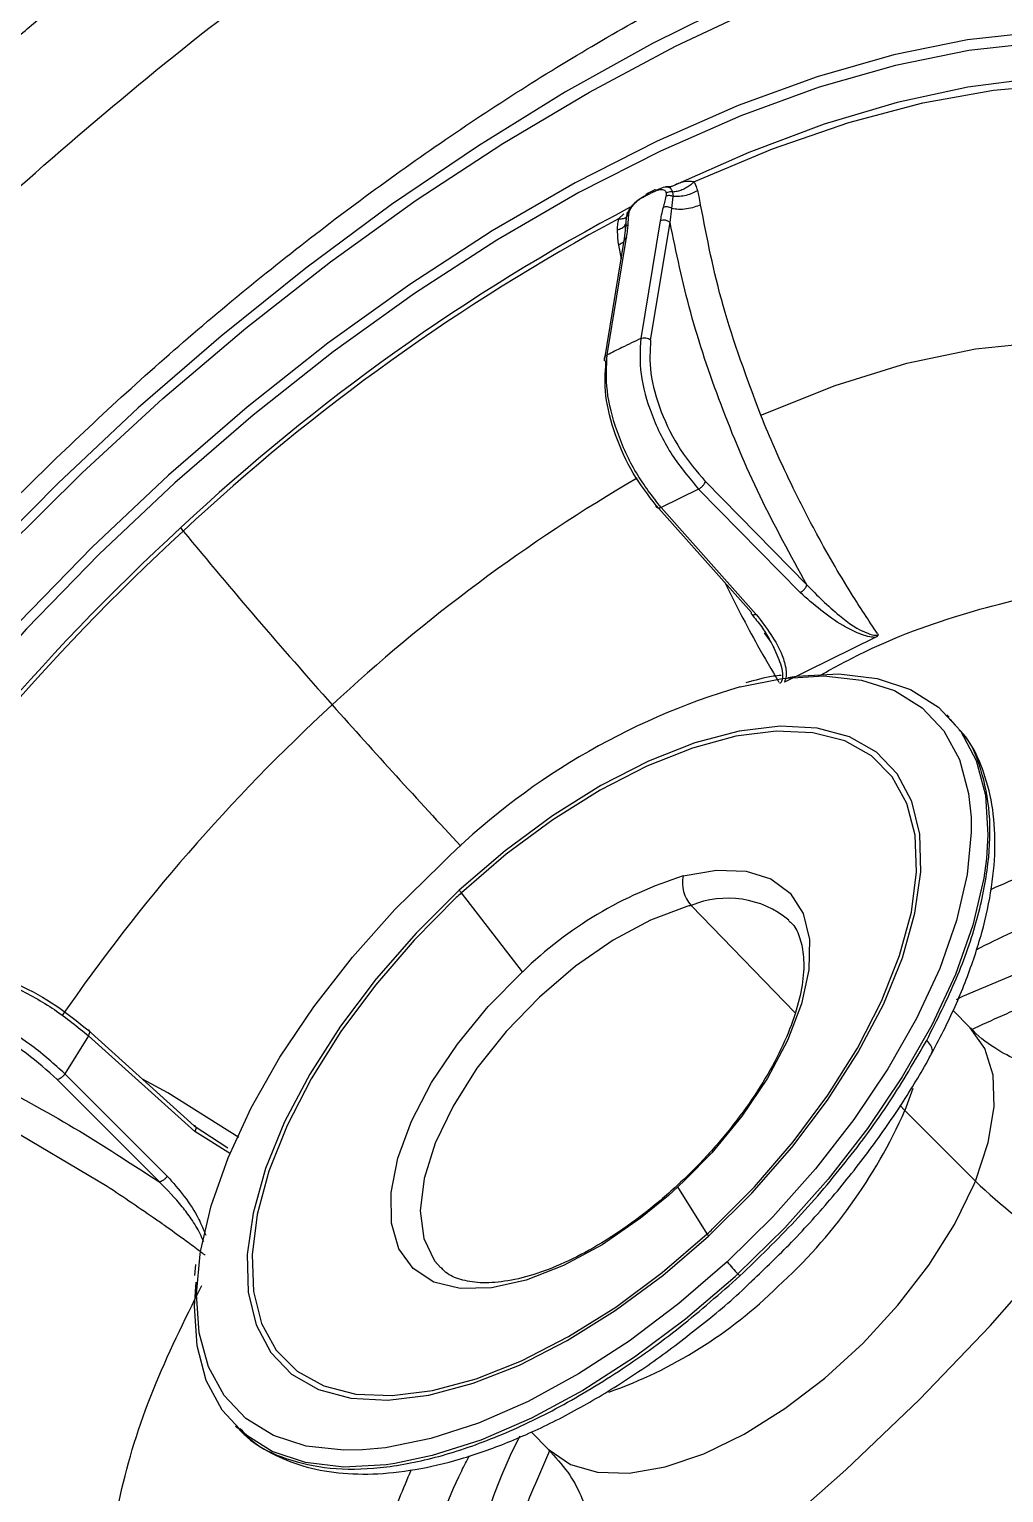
# Model space of a CAD drawing. Extents: x 0 to 84, y -21 to 126.
# Drawn here: x 66.134 to 67.742, y 16.346 to 18.762 of the extents above; entities that cross this region are included whole.
import ezdxf

# ---------------------------------------------------------------- set-up
doc = ezdxf.new("R2010")
doc.units = 0
doc.header["$MEASUREMENT"] = 0
doc.layers.add('1', color=4, linetype='Continuous')

# ---------------------------------------------------------------- blocks, each defined once
blk = doc.blocks.new('PRODIGY')
at = {"layer": '1', "color": 3, "linetype": 'Continuous', "lineweight": 25}
for p, q in [((67.2309, 18.5102), (67.2257, 18.5054)), ((67.1651, 18.4965), (67.153, 18.4905)), ((67.1941, 18.4661), (67.1966, 18.486)), ((67.1955, 18.4932), (67.1966, 18.486)), ((67.1151, 18.4574), (67.1063, 18.449)), ((67.1205, 18.4571), (67.1191, 18.4512)), ((67.1914, 18.443), (67.1941, 18.4661)), ((67.1178, 18.434), (67.1154, 18.413)), ((67.1191, 18.4513), (67.1177, 18.4337)), ((67.1751, 18.4456), (67.143, 18.2516)), ((67.1593, 18.249), (67.1914, 18.443)), ((67.1154, 18.4131), (67.0826, 18.2148)), ((67.0877, 18.2244), (67.1198, 18.4185)), ((67.1061, 18.4057), (67.1105, 18.3832)), ((67.3448, 18.1159), (67.341, 18.1252)), ((67.2386, 18.003), (67.1767, 17.9726)), ((67.2386, 18.003), (67.4061, 17.8322)), ((67.4172, 17.8448), (67.2497, 18.0156)), ((67.1687, 17.9759), (67.3256, 17.7995)), ((67.3336, 17.7962), (67.1767, 17.9726)), ((67.5298, 17.7583), (67.38, 17.6845)), ((67.5318, 17.7594), (67.5298, 17.7583)), ((67.535, 17.7626), (67.5318, 17.7594)), ((67.5337, 17.7644), (67.535, 17.7626)), ((67.6519, 17.6268), (67.6483, 17.6305)), ((67.6622, 17.6133), (67.6537, 17.6233)), ((66.9481, 17.2063), (66.847, 17.3365)), ((67.2262, 17.3158), (67.398, 17.1387)), ((67.6868, 17.1138), (67.6578, 17.1428)), ((66.4062, 16.952), (66.2306, 17.1102)), ((66.2318, 17.1006), (66.2331, 17.1033)), ((66.2318, 17.1006), (66.1929, 17.038)), ((66.2318, 17.1006), (66.4073, 16.9425)), ((66.3617, 16.869), (66.1929, 17.038)), ((66.1799, 17.0284), (66.3487, 16.8594)), ((66.3625, 17.0067), (66.3209, 17.0288)), ((66.4796, 16.9325), (66.3625, 17.0067)), ((67.5919, 17.0135), (67.5788, 16.9775)), ((67.5788, 16.9775), (67.5704, 16.9863)), ((67.5788, 16.9775), (67.6953, 16.8609)), ((66.0882, 16.9558), (66.2625, 16.8525)), ((66.4062, 16.952), (66.4619, 16.9155)), ((66.4661, 16.9059), (66.4073, 16.9425)), ((67.2166, 16.8628), (67.2042, 16.8511)), ((67.2042, 16.8511), (67.1887, 16.8371)), ((67.2527, 16.7735), (67.2042, 16.8511)), ((66.4081, 16.7232), (66.4065, 16.705)), ((67.3035, 16.7075), (67.3067, 16.7043)), ((67.3257, 16.6953), (67.3265, 16.696)), ((66.4743, 16.4565), (66.4779, 16.4528)), ((66.962, 16.447), (66.991, 16.418))]:
    blk.add_line(p, q, dxfattribs=at)
at = {"layer": '1', "color": 3, "linetype": 'Continuous', "lineweight": 25, "flags": 128}
for points in [[(65.4578, 17.0669), (65.544, 17.2099), (65.6389, 17.3525), (65.7419, 17.4939), (65.8523, 17.6332), (65.9696, 17.7695), (66.0928, 17.902), (66.2214, 18.0298), (66.3545, 18.1523), (66.4913, 18.2685), (66.6309, 18.378), (66.7725, 18.4798), (66.9152, 18.5735), (67.0582, 18.6584), (67.2005, 18.7341), (67.3414, 18.8), (67.4798, 18.8558), (67.6151, 18.9011), (67.7462, 18.9356), (67.8726, 18.9592), (67.9932, 18.9716), (68.1075, 18.9729), (68.1893, 18.9664)], [(67.6027, 18.9264), (67.5828, 18.9199), (67.4452, 18.8694), (67.3049, 18.8087), (67.1625, 18.7383), (67.019, 18.6585), (66.8752, 18.5698), (66.732, 18.4727), (66.5902, 18.3678), (66.4505, 18.2556), (66.3139, 18.137), (66.1812, 18.0124), (66.053, 17.8828), (65.9302, 17.7487), (65.8135, 17.6111), (65.7035, 17.4707), (65.6009, 17.3283), (65.5064, 17.1848), (65.4204, 17.0411)], [(67.7981, 18.7573), (67.6824, 18.7445), (67.5608, 18.7198), (67.4342, 18.6836), (67.3037, 18.636), (67.1701, 18.5775), (67.0346, 18.5084), (66.8981, 18.4293), (66.7618, 18.3408), (66.6265, 18.2436), (66.4935, 18.1384), (66.3636, 18.026), (66.2378, 17.9073), (66.1172, 17.7832), (66.0026, 17.6546), (65.8949, 17.5224), (65.795, 17.3878), (65.7036, 17.2517), (65.6213, 17.1151)], [(67.7992, 18.7396), (67.6842, 18.7269), (67.5634, 18.7024), (67.4377, 18.6664), (67.3081, 18.6192), (67.1754, 18.561), (67.0408, 18.4924), (66.9053, 18.4139), (66.7699, 18.326), (66.6355, 18.2294), (66.5034, 18.125), (66.3743, 18.0133), (66.2495, 17.8954), (66.1297, 17.7721), (66.0159, 17.6444), (65.9089, 17.5131), (65.8096, 17.3794), (65.7188, 17.2442), (65.6371, 17.1086)], [(68.1293, 18.6453), (68.0873, 18.6584), (67.9967, 18.6768), (67.8985, 18.6843), (67.7936, 18.6808), (67.6826, 18.6663), (67.5663, 18.6411), (67.4457, 18.6051), (67.3214, 18.5588), (67.1946, 18.5024)], [(67.2309, 18.5102), (67.3602, 18.5646), (67.4864, 18.6082), (67.6084, 18.6407), (67.7253, 18.6617), (67.8363, 18.6712), (67.9405, 18.669), (68.037, 18.6553), (68.1252, 18.63), (68.2043, 18.5934), (68.2738, 18.5457), (68.3331, 18.4874)], [(67.341, 18.1252), (67.4636, 18.174), (67.5822, 18.2106), (67.6956, 18.2345), (67.8026, 18.2454), (67.9019, 18.2433), (67.9927, 18.2282), (68.0492, 18.2105)], [(67.3072, 17.6766), (67.3766, 17.6904), (67.4454, 17.6946), (67.5075, 17.6878), (67.5618, 17.6703), (67.6072, 17.6422), (67.6432, 17.6041), (67.6689, 17.5566), (67.6841, 17.5006), (67.6881, 17.4617)], [(67.3858, 17.6921), (67.3998, 17.6941), (67.4699, 17.6979), (67.533, 17.6906), (67.5881, 17.6723), (67.6343, 17.6432), (67.6706, 17.604), (67.6967, 17.5552), (67.7119, 17.4977), (67.716, 17.4325), (67.7134, 17.3931)], [(67.2551, 16.7701), (67.3266, 16.841), (67.3924, 16.9162), (67.4512, 16.9943), (67.5019, 17.0736), (67.5434, 17.1525), (67.5748, 17.2295), (67.5955, 17.303), (67.6051, 17.3714), (67.6033, 17.4333), (67.5903, 17.4876), (67.5663, 17.5331), (67.5318, 17.5688), (67.4874, 17.5942), (67.4341, 17.6085), (67.373, 17.6116), (67.3053, 17.6033), (67.2324, 17.584), (67.1558, 17.5538), (67.077, 17.5135), (66.9976, 17.4639), (66.9193, 17.406), (66.8436, 17.3409)], [(67.2611, 16.7813), (67.3307, 16.8514), (67.3946, 16.9256), (67.4516, 17.0024), (67.5005, 17.0803), (67.5402, 17.1576), (67.5702, 17.2329), (67.5896, 17.3046), (67.5982, 17.3713), (67.5957, 17.4316), (67.5822, 17.4843), (67.558, 17.5283), (67.5236, 17.5629), (67.4796, 17.5872), (67.4269, 17.6007), (67.3667, 17.6033), (67.3001, 17.5949), (67.2284, 17.5755), (67.1532, 17.5457), (67.0759, 17.506), (66.998, 17.4572), (66.9212, 17.4003), (66.847, 17.3365)], [(67.6881, 17.4617), (67.6884, 17.4369), (67.6818, 17.3667), (67.6643, 17.2911), (67.6363, 17.2116), (67.5983, 17.1293), (67.5509, 17.0458), (67.4949, 16.9625), (67.4313, 16.8808), (67.3611, 16.802), (67.2856, 16.7276)], [(67.7134, 17.3931), (67.709, 17.3606), (67.6909, 17.2833), (67.6622, 17.202), (67.6232, 17.118), (67.5746, 17.0326), (67.5173, 16.9475), (67.4523, 16.864), (67.3806, 16.7836), (67.3035, 16.7075)], [(66.4162, 16.7404), (66.4168, 16.7443), (66.4343, 16.8198), (66.4623, 16.8994), (66.5003, 16.9816), (66.5477, 17.0651), (66.6037, 17.1484), (66.6673, 17.2302), (66.7375, 17.3089), (66.813, 17.3834)], [(67.213, 17.3644), (67.2681, 17.3742), (67.3169, 17.3726), (67.3578, 17.3598), (67.3895, 17.3361), (67.4109, 17.3024), (67.4214, 17.2597), (67.4205, 17.2094), (67.4084, 17.1532), (67.3853, 17.0929), (67.3522, 17.0305), (67.31, 16.968), (67.2601, 16.9076), (67.2166, 16.8628)], [(66.8436, 17.3409), (66.7722, 17.27), (66.7063, 17.1948), (66.6475, 17.1167), (66.5968, 17.0374), (66.5554, 16.9585), (66.524, 16.8815), (66.5033, 16.808), (66.4937, 16.7396), (66.4954, 16.6777), (66.5084, 16.6234), (66.5324, 16.5779), (66.567, 16.5422), (66.6113, 16.5168), (66.6646, 16.5025), (66.7257, 16.4994), (66.7934, 16.5077), (66.8663, 16.527), (66.9429, 16.5572), (67.0217, 16.5975), (67.1011, 16.6471), (67.1794, 16.705), (67.2551, 16.7701)], [(66.8386, 17.3287), (66.769, 17.2586), (66.7051, 17.1844), (66.6481, 17.1076), (66.5993, 17.0297), (66.5595, 16.9524), (66.5296, 16.8771), (66.5101, 16.8054), (66.5016, 16.7388), (66.504, 16.6785), (66.5175, 16.6257), (66.5417, 16.5817), (66.5762, 16.5471), (66.6201, 16.5228), (66.6728, 16.5093), (66.733, 16.5067), (66.7996, 16.5151), (66.8713, 16.5345), (66.9465, 16.5643), (67.0238, 16.604), (67.1017, 16.6528), (67.1785, 16.7097), (67.2527, 16.7735)], [(67.2192, 17.3139), (67.1594, 17.2915), (67.0973, 17.2582), (67.0354, 17.2154), (66.9758, 17.1646), (66.9209, 17.1077), (66.8728, 17.047), (66.8333, 16.9847), (66.8039, 16.9232), (66.7857, 16.8648), (66.7793, 16.8117), (66.7851, 16.766), (66.8028, 16.7293), (66.8131, 16.7174)], [(67.3559, 16.2733), (67.4815, 16.384), (67.6031, 16.5005), (67.7196, 16.622), (67.8303, 16.7476), (67.9344, 16.8765), (68.0311, 17.0076), (68.1198, 17.14), (68.1997, 17.2729)], [(68.1524, 17.2074), (68.1194, 17.2245), (68.0612, 17.2421), (67.9951, 17.2486), (67.9221, 17.244), (67.8434, 17.2284), (67.7602, 17.202), (67.6739, 17.1652), (67.6633, 17.1601)], [(67.1887, 16.8371), (67.1429, 16.7995), (67.0793, 16.7557), (67.0157, 16.7212), (66.954, 16.6972), (66.8966, 16.6845), (66.8452, 16.6835), (66.8018, 16.6942), (66.7676, 16.7164), (66.744, 16.7491), (66.7317, 16.7914), (66.7311, 16.8418), (66.7423, 16.8986), (66.7648, 16.9597), (66.798, 17.0233), (66.8406, 17.087), (66.8912, 17.1487), (66.9481, 17.2063)], [(67.6953, 16.8609), (67.7165, 16.9245), (67.7263, 16.9833), (67.7244, 17.0356), (67.7108, 17.0798), (67.6868, 17.1139)], [(66.9911, 16.418), (66.9917, 16.4174), (67.0269, 16.3931), (67.0715, 16.3802), (67.1241, 16.3788), (67.1832, 16.3891), (67.247, 16.4107), (67.3136, 16.4431), (67.3809, 16.4852), (67.447, 16.5357), (67.5098, 16.5932), (67.5674, 16.6559), (67.6182, 16.7218), (67.6606, 16.7892), (67.6932, 16.8558)], [(66.684, 16.417), (66.6532, 16.4164), (66.5911, 16.4231), (66.5368, 16.4407), (66.4914, 16.4687), (66.4554, 16.5068), (66.4297, 16.5543), (66.4145, 16.6104), (66.4102, 16.6741), (66.4162, 16.7404)], [(67.2856, 16.7276), (67.2061, 16.6588), (67.1239, 16.5968), (67.0404, 16.5426), (66.957, 16.4972), (66.8753, 16.4613), (66.7965, 16.4357), (66.722, 16.4206), (66.684, 16.417)], [(66.737, 16.3947), (66.723, 16.3927), (66.6529, 16.3888), (66.5898, 16.3961), (66.5347, 16.4145), (66.4885, 16.4435), (66.4522, 16.4827), (66.4261, 16.5315), (66.4109, 16.589), (66.4068, 16.6543), (66.4094, 16.6937)], [(67.2986, 16.703), (67.2171, 16.6331), (67.133, 16.5702), (67.0477, 16.5153), (66.9626, 16.4694), (66.8792, 16.4333), (66.7988, 16.4076), (66.737, 16.3947)]]:
    blk.add_lwpolyline(points, dxfattribs=at)
at = {"layer": '1', "color": 3, "linetype": 'Continuous', "lineweight": 25}
for centre, radius, start, end in [((68.7256, 15.4406), 3.4243, 117.8513, 133.1356), ((68.7215, 15.4397), 3.4154, 118.2241, 133.0961), ((67.1813, 18.4317), 0.0152, 48.2811, 113.9958), ((67.1226, 18.4117), 0.0073, 112.3211, 168.7853), ((68.5646, 15.5773), 2.8302, 120.2892, 133.0115), ((68.9218, 15.1771), 3.7509, 132.5716, 146.9535), ((68.9132, 15.1868), 3.7311, 132.5931, 146.5716), ((66.3947, 17.942), 0.0107, 194.2811, 231.6816), ((73.797, 24.0387), 9.6002, 219.48873, 221.7435), ((67.634, 16.5627), 1.1608, 106.3511, 135.0138), ((68.7006, 15.4012), 3.0519, 132.6233, 145.419), ((76.9625, 26.8324), 13.8222, 221.6481, 222.95646), ((67.4126, 16.7292), 0.6658, 107.4436, 134.2285), ((67.2668, 17.353), 0.055, 167.9646, 222.4309), ((67.7506, 16.3581), 1.3319, 132.7255, 133.2197), ((66.9701, 17.4326), 0.1562, 215.9335, 217.9619), ((67.2866, 17.1681), 0.1596, 50.7646, 112.2446), ((67.3155, 16.9799), 0.3476, 104.8975, 106.089), ((66.7925, 17.3231), 0.8589, 312.1918, 336.2675), ((67.1784, 17.0714), 0.5582, 337.2764, 337.841), ((68.2121, 17.3862), 0.7369, 225.4734, 239.2194), ((66.2361, 17.8732), 1.4976, 312.7528, 313.1924), ((67.3073, 16.8082), 0.0647, 212.4068, 216.0867), ((67.4496, 16.8554), 0.2079, 217.9392, 225.3445), ((66.1991, 17.903), 1.6275, 312.4999, 312.733), ((66.8409, 17.2225), 0.7525, 289.3786, 314.6062), ((67.6713, 16.0623), 0.82, 152.5733, 172.6452)]:
    blk.add_arc(centre, radius, start, end, dxfattribs=at)
for points, knots in [([(65.3757, 18.7209), (65.4567, 18.802), (65.5391, 18.8829), (65.706, 19.044), (65.7905, 19.1243), (66.0469, 19.3641), (66.2214, 19.5226), (66.7525, 19.9939), (67.1164, 20.3024), (67.4806, 20.6075)], [0, 0, 0, 0, 0.125, 0.125, 0.25, 0.25, 0.5, 0.5, 1, 1, 1, 1]), ([(67.5532, 20.4883), (67.5354, 20.4733), (67.4998, 20.4434), (67.4463, 20.3982), (67.3927, 20.3528), (67.3391, 20.3071), (67.2855, 20.2612), (67.2318, 20.2151), (67.1781, 20.1687), (67.1243, 20.1221), (67.0705, 20.0753), (67.0167, 20.0283), (66.9629, 19.9811), (66.9091, 19.9337), (66.8553, 19.886), (66.8015, 19.8382), (66.7477, 19.7902), (66.6939, 19.742), (66.6401, 19.6936), (66.5864, 19.6451), (66.5327, 19.5964), (66.4633, 19.5331), (66.3782, 19.455), (66.2776, 19.362), (66.1775, 19.2686), (66.0777, 19.1747), (65.9784, 19.0805), (65.8797, 18.986), (65.7816, 18.8912), (65.6841, 18.7962), (65.5873, 18.7009), (65.5233, 18.6371), (65.4914, 18.6052)], [0, 0, 0, 0, 0.025303, 0.050656, 0.076057, 0.101504, 0.126996, 0.152532, 0.178109, 0.203725, 0.22938, 0.25507, 0.280795, 0.306551, 0.332337, 0.358151, 0.383991, 0.409854, 0.435739, 0.461642, 0.487562, 0.513495, 0.562396, 0.611289, 0.660157, 0.708983, 0.757749, 0.806437, 0.855026, 0.903497, 0.951828, 1, 1, 1, 1]), ([(65.7159, 18.3807), (65.7246, 18.3893), (65.7419, 18.4066), (65.7681, 18.4324), (65.7944, 18.458), (65.8209, 18.4835), (65.8475, 18.5088), (65.8742, 18.534), (65.901, 18.559), (65.928, 18.5839), (65.9551, 18.6086), (65.9823, 18.6332), (66.0096, 18.6576), (66.0371, 18.6819), (66.0646, 18.706), (66.0923, 18.7299), (66.1201, 18.7537), (66.148, 18.7774), (66.2073, 18.827), (66.2987, 18.9014), (66.4231, 18.9978), (66.5488, 19.0905), (66.7192, 19.21), (66.9356, 19.3498), (67.1971, 19.4996), (67.4581, 19.6298), (67.7157, 19.7383), (67.9675, 19.8239), (68.2102, 19.8848), (68.403, 19.9144), (68.5502, 19.9251), (68.6569, 19.9265), (68.7596, 19.9213), (68.858, 19.9094), (68.9519, 19.891), (69.041, 19.8659), (69.1253, 19.8342), (69.1886, 19.8037), (69.2338, 19.7781), (69.2631, 19.7601), (69.2914, 19.741), (69.3189, 19.7209), (69.3365, 19.7067), (69.3453, 19.6996)], [0, 0, 0, 0, 0.006885, 0.013769, 0.020653, 0.027538, 0.034423, 0.04131, 0.048198, 0.055088, 0.061981, 0.068877, 0.075776, 0.082679, 0.089586, 0.096498, 0.103414, 0.110337, 0.117265, 0.147403, 0.177564, 0.207782, 0.238094, 0.29979, 0.361903, 0.424625, 0.487849, 0.5512, 0.615089, 0.67898, 0.710938, 0.743001, 0.775011, 0.807112, 0.839162, 0.871312, 0.903434, 0.935607, 0.948499, 0.961379, 0.974253, 0.987125, 1, 1, 1, 1]), ([(65.8488, 18.2478), (65.9864, 18.3854), (66.1327, 18.5191), (66.4381, 18.7735), (66.5972, 18.8941), (66.9224, 19.1162), (67.0883, 19.2176), (67.4198, 19.3956), (67.5852, 19.4721), (67.9084, 19.5958), (68.0661, 19.6429), (68.3666, 19.7047), (68.5095, 19.7194), (68.7749, 19.7151), (68.8974, 19.6962), (69.1172, 19.6248), (69.2146, 19.5724), (69.2974, 19.5041)], [0, 0, 0, 0, 0.125, 0.125, 0.25, 0.25, 0.375, 0.375, 0.5, 0.5, 0.625, 0.625, 0.75, 0.75, 0.875, 0.875, 1, 1, 1, 1]), ([(65.3373, 16.9846), (65.3905, 17.0736), (65.497, 17.2517), (65.6904, 17.5165), (65.9045, 17.7739), (66.1382, 18.0195), (66.3867, 18.2492), (66.6461, 18.4589), (66.9119, 18.6453), (67.1793, 18.8048), (67.4444, 18.9358), (67.7004, 19.0315), (67.8732, 19.0842), (67.9542, 19.0948), (67.959, 19.0954)], [0, 0, 0, 0, 0.090395, 0.18079, 0.271185, 0.36158, 0.451975, 0.54237, 0.632765, 0.72316, 0.813555, 0.90395, 0.994345, 1, 1, 1, 1]), ([(67.2309, 18.5102), (67.2256, 18.5107), (67.2136, 18.5119), (67.2014, 18.5058), (67.1946, 18.5024)], [0, 0, 0, 0, 0.44541, 1, 1, 1, 1]), ([(67.2257, 18.5054), (67.2234, 18.5038), (67.2189, 18.5004), (67.2111, 18.4966), (67.2031, 18.494), (67.1981, 18.4935), (67.1955, 18.4932)], [0, 0, 0, 0, 0.247633, 0.500811, 0.753556, 1, 1, 1, 1]), ([(67.237, 18.4958), (67.2362, 18.4988), (67.2346, 18.504), (67.2321, 18.5083), (67.2309, 18.5102)], [0, 0, 0, 0, 0.55846, 1, 1, 1, 1]), ([(67.1566, 18.4903), (67.1533, 18.4886), (67.1465, 18.4851), (67.1356, 18.4778), (67.1255, 18.4683), (67.1221, 18.4604), (67.1204, 18.4563)], [0, 0, 0, 0, 0.22992, 0.473033, 0.729736, 1, 1, 1, 1]), ([(67.1245, 18.4616), (67.1252, 18.4632), (67.1266, 18.4664), (67.1304, 18.4717), (67.1358, 18.4773), (67.143, 18.4829), (67.1482, 18.4857), (67.151, 18.4872)], [0, 0, 0, 0, 0.15125, 0.315268, 0.497213, 0.734627, 1, 1, 1, 1]), ([(67.151, 18.4872), (67.1533, 18.4883), (67.1573, 18.4903), (67.1613, 18.4923), (67.1631, 18.4931)], [0, 0, 0, 0, 0.559884, 1, 1, 1, 1]), ([(67.1566, 18.4903), (67.1559, 18.4905), (67.1546, 18.491), (67.1529, 18.4906), (67.1516, 18.4894), (67.1512, 18.4879), (67.151, 18.4872)], [0, 0, 0, 0, 0.244677, 0.499909, 0.755368, 1, 1, 1, 1]), ([(67.1631, 18.4931), (67.1665, 18.4946), (67.1729, 18.4974), (67.1801, 18.4977), (67.1841, 18.4954), (67.1848, 18.4927), (67.1851, 18.4914)], [0, 0, 0, 0, 0.333235, 0.622425, 0.821465, 1, 1, 1, 1]), ([(67.1687, 18.4962), (67.168, 18.4965), (67.1667, 18.497), (67.165, 18.4965), (67.1636, 18.4953), (67.1633, 18.4938), (67.1631, 18.4931)], [0, 0, 0, 0, 0.244601, 0.500013, 0.755359, 1, 1, 1, 1]), ([(67.1687, 18.4962), (67.1718, 18.4977), (67.1789, 18.501), (67.1873, 18.5028), (67.1927, 18.4999), (67.1947, 18.4953), (67.1955, 18.4932)], [0, 0, 0, 0, 0.233342, 0.5241, 0.786261, 1, 1, 1, 1]), ([(67.1846, 18.4864), (67.1837, 18.483), (67.1822, 18.4768), (67.1806, 18.4706), (67.1799, 18.4679)], [0, 0, 0, 0, 0.559967, 1, 1, 1, 1]), ([(67.1851, 18.4914), (67.1851, 18.4905), (67.1851, 18.489), (67.1847, 18.4872), (67.1846, 18.4864)], [0, 0, 0, 0, 0.559523, 1, 1, 1, 1]), ([(67.1966, 18.486), (67.1956, 18.4863), (67.1936, 18.4871), (67.1903, 18.4875), (67.1872, 18.4873), (67.1854, 18.4867), (67.1846, 18.4864)], [0, 0, 0, 0, 0.245292, 0.499928, 0.7547, 1, 1, 1, 1]), ([(67.195, 18.5026), (67.1948, 18.5026), (67.1946, 18.5025), (67.1917, 18.5019), (67.1875, 18.502), (67.1847, 18.5021)], [0, 0, 0, 0, 0.258835, 0.507228, 1, 1, 1, 1]), ([(67.1955, 18.4932), (67.1945, 18.4934), (67.1925, 18.4936), (67.1888, 18.4932), (67.1865, 18.4921), (67.1851, 18.4914)], [0, 0, 0, 0, 0.277381, 0.562134, 1, 1, 1, 1]), ([(67.237, 18.4958), (67.2342, 18.4942), (67.2284, 18.4909), (67.2179, 18.4876), (67.2068, 18.4856), (67.2, 18.4858), (67.1966, 18.486)], [0, 0, 0, 0, 0.239967, 0.493034, 0.749776, 1, 1, 1, 1]), ([(67.2418, 18.4724), (67.241, 18.4769), (67.2397, 18.4849), (67.2378, 18.4925), (67.237, 18.4958)], [0, 0, 0, 0, 0.560994, 1, 1, 1, 1]), ([(67.119, 18.4478), (67.1189, 18.4486), (67.1187, 18.4502), (67.1195, 18.4526), (67.121, 18.4548), (67.1226, 18.4558), (67.1234, 18.4563)], [0, 0, 0, 0, 0.245258, 0.499942, 0.75476, 1, 1, 1, 1]), ([(67.1204, 18.4563), (67.1204, 18.4569), (67.1204, 18.4581), (67.1213, 18.4596), (67.1226, 18.4608), (67.1239, 18.4614), (67.1245, 18.4616)], [0, 0, 0, 0, 0.2466602, 0.5000069, 0.7533033, 1, 1, 1, 1]), ([(67.1222, 18.4396), (67.1224, 18.4427), (67.1227, 18.4483), (67.1232, 18.4539), (67.1234, 18.4563)], [0, 0, 0, 0, 0.560006, 1, 1, 1, 1]), ([(67.1234, 18.4563), (67.1235, 18.4573), (67.1237, 18.459), (67.1243, 18.4608), (67.1245, 18.4616)], [0, 0, 0, 0, 0.5596957, 1, 1, 1, 1]), ([(67.1799, 18.4679), (67.1788, 18.4636), (67.177, 18.4561), (67.1757, 18.4488), (67.1751, 18.4456)], [0, 0, 0, 0, 0.559962, 1, 1, 1, 1]), ([(67.1941, 18.4661), (67.193, 18.4667), (67.1908, 18.4679), (67.1869, 18.4688), (67.1831, 18.4689), (67.1809, 18.4682), (67.1799, 18.4679)], [0, 0, 0, 0, 0.2430418, 0.4999218, 0.7569471, 1, 1, 1, 1]), ([(67.2418, 18.4724), (67.2385, 18.4709), (67.2315, 18.4678), (67.2186, 18.465), (67.2054, 18.4642), (67.1978, 18.4654), (67.1941, 18.4661)], [0, 0, 0, 0, 0.235363, 0.48936, 0.748902, 1, 1, 1, 1]), ([(67.341, 18.1252), (67.3184, 18.1858), (67.2743, 18.3039), (67.2524, 18.4173), (67.2418, 18.4724)], [0, 0, 0, 0, 0.513728, 1, 1, 1, 1]), ([(67.1063, 18.449), (67.1056, 18.4455), (67.1042, 18.4392), (67.1042, 18.4331), (67.1042, 18.4304)], [0, 0, 0, 0, 0.56053, 1, 1, 1, 1]), ([(67.1042, 18.4304), (67.1068, 18.4315), (67.1121, 18.4337), (67.1172, 18.4377), (67.1184, 18.4404), (67.1189, 18.4416)], [0, 0, 0, 0, 0.3562716, 0.7318613, 1, 1, 1, 1]), ([(67.1063, 18.449), (67.1087, 18.4491), (67.1136, 18.4494), (67.1181, 18.4506), (67.1192, 18.4519), (67.1197, 18.4525)], [0, 0, 0, 0, 0.370986, 0.759267, 1, 1, 1, 1]), ([(67.1186, 18.429), (67.1182, 18.43), (67.1174, 18.4319), (67.1178, 18.4349), (67.1194, 18.4376), (67.1213, 18.439), (67.1222, 18.4396)], [0, 0, 0, 0, 0.243103, 0.499988, 0.756922, 1, 1, 1, 1]), ([(67.1198, 18.4185), (67.1204, 18.4225), (67.1215, 18.4297), (67.122, 18.4366), (67.1222, 18.4396)], [0, 0, 0, 0, 0.559958, 1, 1, 1, 1]), ([(67.4172, 17.8448), (67.3906, 17.8933), (67.3373, 17.9904), (67.2734, 18.1425), (67.2221, 18.2953), (67.2016, 18.3938), (67.1914, 18.443)], [0, 0, 0, 0, 0.24972, 0.499625, 0.749747, 1, 1, 1, 1]), ([(67.1042, 18.4304), (67.1043, 18.4257), (67.1046, 18.4174), (67.1056, 18.4093), (67.1061, 18.4057)], [0, 0, 0, 0, 0.560548, 1, 1, 1, 1]), ([(67.1155, 18.4119), (67.1152, 18.4115), (67.1132, 18.4092), (67.1093, 18.4073), (67.1061, 18.4057)], [0, 0, 0, 0, 0.170827, 1, 1, 1, 1]), ([(67.143, 18.2516), (67.1327, 18.2467), (67.1143, 18.2379), (67.0959, 18.2285), (67.0877, 18.2244)], [0, 0, 0, 0, 0.56008, 1, 1, 1, 1]), ([(67.143, 18.2516), (67.142, 18.2327), (67.1398, 18.195), (67.1593, 18.1253), (67.193, 18.0566), (67.2234, 18.0209), (67.2386, 18.003)], [0, 0, 0, 0, 0.24997, 0.499507, 0.749947, 1, 1, 1, 1]), ([(67.143, 18.2516), (67.1443, 18.2521), (67.1469, 18.253), (67.1516, 18.2529), (67.156, 18.2516), (67.1582, 18.2499), (67.1593, 18.249)], [0, 0, 0, 0, 0.250075, 0.500023, 0.749973, 1, 1, 1, 1]), ([(67.1593, 18.249), (67.1583, 18.2315), (67.1562, 18.1962), (67.1748, 18.1306), (67.2066, 18.0657), (67.2354, 18.0323), (67.2496, 18.0156)], [0, 0, 0, 0, 0.24746, 0.499148, 0.751174, 1, 1, 1, 1]), ([(67.0856, 18.2128), (67.0848, 18.2138), (67.0833, 18.2158), (67.0831, 18.2192), (67.0845, 18.2223), (67.0866, 18.2237), (67.0877, 18.2244)], [0, 0, 0, 0, 0.249956, 0.499991, 0.749997, 1, 1, 1, 1]), ([(67.1767, 17.9726), (67.1624, 17.9909), (67.1339, 18.0275), (67.1024, 18.0972), (67.0843, 18.1676), (67.0866, 18.2054), (67.0877, 18.2244)], [0, 0, 0, 0, 0.249991, 0.499763, 0.749183, 1, 1, 1, 1]), ([(67.1687, 17.9759), (67.1555, 17.9928), (67.1288, 18.027), (67.0994, 18.0926), (67.0822, 18.1592), (67.0845, 18.195), (67.0856, 18.2128)], [0, 0, 0, 0, 0.2470763, 0.4975764, 0.7492887, 1, 1, 1, 1]), ([(67.5337, 17.7644), (67.5193, 17.7861), (67.4828, 17.8412), (67.4364, 17.922), (67.3959, 18.0011), (67.3676, 18.0616), (67.3519, 18.0989), (67.3448, 18.1159)], [0, 0, 0, 0, 0.19735, 0.500166, 0.694419, 0.861033, 1, 1, 1, 1]), ([(67.2386, 18.003), (67.2398, 18.0038), (67.2423, 18.0052), (67.2457, 18.0086), (67.2485, 18.0123), (67.2493, 18.0145), (67.2497, 18.0156)], [0, 0, 0, 0, 0.2499219, 0.5000327, 0.7500441, 1, 1, 1, 1]), ([(67.1767, 17.9726), (67.1761, 17.9723), (67.1749, 17.9718), (67.1726, 17.9714), (67.1704, 17.9717), (67.169, 17.9729), (67.1685, 17.9744), (67.1687, 17.9754), (67.1687, 17.9759)], [0, 0, 0, 0, 0.124166, 0.248735, 0.500043, 0.751254, 0.87577, 1, 1, 1, 1]), ([(67.2819, 17.8487), (67.2994, 17.8136), (67.3276, 17.7574), (67.3592, 17.7045), (67.3711, 17.6845)], [0, 0, 0, 0, 0.623402, 1, 1, 1, 1]), ([(67.4061, 17.8322), (67.4074, 17.8329), (67.4098, 17.8344), (67.4133, 17.8378), (67.416, 17.8415), (67.4168, 17.8437), (67.4172, 17.8448)], [0, 0, 0, 0, 0.250047, 0.500047, 0.750063, 1, 1, 1, 1]), ([(67.5298, 17.7583), (67.5258, 17.7586), (67.5169, 17.7593), (67.4987, 17.7661), (67.4575, 17.7868), (67.4283, 17.8126), (67.4061, 17.8322)], [0, 0, 0, 0, 0.0794096, 0.1780237, 0.3745675, 1, 1, 1, 1]), ([(67.4172, 17.8448), (67.4343, 17.8276), (67.464, 17.7977), (67.5034, 17.7693), (67.526, 17.7621), (67.5316, 17.7616), (67.5339, 17.7622), (67.535, 17.7626)], [0, 0, 0, 0, 0.5102553, 0.8878926, 0.9466319, 0.9739468, 1, 1, 1, 1]), ([(67.4365, 17.6943), (67.4585, 17.7063), (67.5423, 17.7523), (67.683, 17.8024), (67.8514, 17.8418), (68.0024, 17.8461), (68.1326, 17.8187), (68.2339, 17.7564), (68.2935, 17.6977), (68.3091, 17.6532), (68.3108, 17.6482)], [0, 0, 0, 0, 0.054791, 0.209084, 0.363377, 0.517671, 0.671963, 0.826257, 0.98055, 1, 1, 1, 1]), ([(67.327, 17.7959), (67.3265, 17.7962), (67.3258, 17.7967), (67.3255, 17.7981), (67.3256, 17.799), (67.3256, 17.7995)], [0, 0, 0, 0, 0.410187, 0.705489, 1, 1, 1, 1]), ([(67.3261, 17.7962), (67.3316, 17.7897), (67.3426, 17.7766), (67.3513, 17.7619), (67.3557, 17.7546)], [0, 0, 0, 0, 0.500488, 1, 1, 1, 1]), ([(67.3336, 17.7962), (67.333, 17.796), (67.3318, 17.7955), (67.3296, 17.7951), (67.3278, 17.7951), (67.3271, 17.7958), (67.327, 17.7959)], [0, 0, 0, 0, 0.214842, 0.430115, 0.864582, 1, 1, 1, 1]), ([(67.3336, 17.7962), (67.3503, 17.7741), (67.3724, 17.7451), (67.3826, 17.7092), (67.3838, 17.6942), (67.3812, 17.6876), (67.38, 17.6845)], [0, 0, 0, 0, 0.623618, 0.820897, 0.918167, 1, 1, 1, 1]), ([(67.3632, 17.7404), (67.3631, 17.7405), (67.3597, 17.7494), (67.3534, 17.7575), (67.3472, 17.7656)], [0, 0, 0, 0, 0.013071, 1, 1, 1, 1]), ([(67.3724, 17.6824), (67.3734, 17.6831), (67.3753, 17.6845), (67.3773, 17.6887), (67.3782, 17.6973), (67.3745, 17.7153), (67.3677, 17.7303), (67.3632, 17.7404)], [0, 0, 0, 0, 0.0534241, 0.1089521, 0.2291331, 0.4827432, 1, 1, 1, 1]), ([(67.3747, 17.6954), (67.3703, 17.695), (67.3518, 17.6932), (67.3317, 17.6874), (67.3162, 17.683)], [0, 0, 0, 0, 0.235236, 1, 1, 1, 1]), ([(73.7038, 17.6398), (73.5881, 17.5307), (73.3529, 17.3088), (73.0099, 16.9848), (72.6861, 16.6786), (72.3966, 16.4046), (72.1528, 16.1737), (71.9512, 15.9828), (71.7883, 15.8284), (71.6432, 15.6909), (71.5188, 15.5731), (71.4173, 15.477), (71.3359, 15.3999), (71.2411, 15.31), (71.1121, 15.1878), (70.9471, 15.0316), (70.7602, 14.8547), (70.5548, 14.6603), (70.3367, 14.454), (70.0855, 14.2164), (69.8199, 13.9653), (69.5484, 13.7088), (69.3455, 13.5171), (69.2008, 13.3805), (69.097, 13.2825), (68.9815, 13.1734), (68.8462, 13.0458), (68.673, 12.8823), (68.4574, 12.6788), (68.1953, 12.4313), (67.8996, 12.1522), (67.5706, 11.8413), (67.2082, 11.4986), (66.8275, 11.1383), (66.5678, 10.8921), (66.4399, 10.7708)], [0, 0, 0, 0, 0.047732, 0.097021, 0.141602, 0.181473, 0.216643, 0.242357, 0.264803, 0.283982, 0.302359, 0.316221, 0.32592, 0.336001, 0.355428, 0.379237, 0.404198, 0.432652, 0.464067, 0.494314, 0.536393, 0.573752, 0.606394, 0.620146, 0.633459, 0.649229, 0.66783, 0.689262, 0.720711, 0.75677, 0.797442, 0.842721, 0.892609, 0.947115, 1, 1, 1, 1]), ([(67.6149, 17.0931), (67.6322, 17.1272), (67.6668, 17.1956), (67.7002, 17.2938), (67.7187, 17.3858), (67.7211, 17.4696), (67.7059, 17.5414), (67.6873, 17.5876), (67.6697, 17.6051), (67.6673, 17.6074)], [0, 0, 0, 0, 0.162532, 0.325064, 0.487596, 0.650129, 0.812661, 0.975191, 1, 1, 1, 1]), ([(67.6233, 17.0718), (67.6308, 17.0859), (67.6524, 17.1268), (67.6816, 17.194), (67.7075, 17.2718), (67.7236, 17.3466), (67.7293, 17.4173), (67.7245, 17.483), (67.7083, 17.5416), (67.6889, 17.5835), (67.6718, 17.6024), (67.6673, 17.6074)], [0, 0, 0, 0, 0.066684, 0.193719, 0.321157, 0.449035, 0.577261, 0.705212, 0.83174, 0.955471, 1, 1, 1, 1]), ([(68.2358, 17.3828), (68.2193, 17.3909), (68.1814, 17.4094), (68.1093, 17.4223), (68.0232, 17.4238), (67.929, 17.4114), (67.8281, 17.3835), (67.758, 17.3597), (67.7215, 17.342), (67.721, 17.3417)], [0, 0, 0, 0, 0.133629, 0.305914, 0.47902, 0.652112, 0.824794, 0.99758, 1, 1, 1, 1]), ([(67.6964, 17.2426), (67.716, 17.2525), (67.7868, 17.2882), (67.9026, 17.3219), (68.0351, 17.339), (68.1357, 17.3308), (68.1812, 17.3061), (68.1974, 17.2973)], [0, 0, 0, 0, 0.097367, 0.351429, 0.60604, 0.85978, 1, 1, 1, 1]), ([(67.387, 17.2908), (67.3892, 17.289), (67.3978, 17.2818), (67.4063, 17.2629), (67.413, 17.2313), (67.4115, 17.1911), (67.4011, 17.1437), (67.3818, 17.092), (67.3539, 17.0375), (67.318, 16.9818), (67.275, 16.9269), (67.2356, 16.8841), (67.2108, 16.8606), (67.2032, 16.8535)], [0, 0, 0, 0, 0.036339, 0.14098, 0.23816, 0.341754, 0.443033, 0.544215, 0.646004, 0.748494, 0.851524, 0.954883, 1, 1, 1, 1]), ([(68.4977, 17.2265), (68.4842, 17.2031), (68.4449, 17.135), (68.3738, 17.022), (68.2824, 16.8884), (68.1839, 16.7559), (68.079, 16.6253), (67.9683, 16.4974), (67.8523, 16.3728), (67.7317, 16.2521), (67.607, 16.1361), (67.4791, 16.0254), (67.3485, 15.9205), (67.216, 15.822), (67.0823, 15.7305), (66.9481, 15.6464), (66.8142, 15.5702), (66.6813, 15.5022), (66.55, 15.4429), (66.4213, 15.3925), (66.2957, 15.3512), (66.174, 15.3194), (66.0568, 15.2969), (65.9447, 15.284), (65.8385, 15.2807), (65.7384, 15.2868), (65.6457, 15.3028), (65.5757, 15.3213), (65.5396, 15.3377), (65.5292, 15.3424)], [0, 0, 0, 0, 0.020283, 0.058862, 0.097459, 0.13607, 0.17469, 0.213319, 0.251953, 0.290589, 0.329226, 0.36786, 0.406489, 0.44511, 0.48372, 0.522317, 0.560897, 0.599459, 0.637999, 0.676514, 0.715003, 0.753467, 0.791909, 0.830337, 0.868765, 0.907216, 0.94573, 0.984365, 1, 1, 1, 1]), ([(65.9933, 17.2143), (66.0104, 17.2123), (66.0447, 17.2083), (66.1108, 17.1822), (66.1775, 17.145), (66.2137, 17.1154), (66.2318, 17.1006)], [0, 0, 0, 0, 0.249969, 0.499505, 0.749943, 1, 1, 1, 1]), ([(66.0061, 17.2165), (66.0221, 17.2147), (66.0543, 17.2111), (66.1166, 17.1866), (66.1797, 17.1517), (66.2137, 17.124), (66.2306, 17.1102)], [0, 0, 0, 0, 0.247456, 0.499149, 0.75118, 1, 1, 1, 1]), ([(68.0977, 17.1765), (68.0728, 17.1834), (68.0185, 17.1986), (67.9133, 17.1901), (67.8004, 17.1626), (67.7222, 17.1261), (67.6876, 17.1099)], [0, 0, 0, 0, 0.231822, 0.506594, 0.781363, 1, 1, 1, 1]), ([(66.1929, 17.038), (66.1754, 17.0537), (66.1405, 17.0851), (66.0752, 17.1246), (66.0101, 17.1522), (65.9758, 17.1563), (65.9586, 17.1584)], [0, 0, 0, 0, 0.249997, 0.499768, 0.749184, 1, 1, 1, 1]), ([(65.7858, 17.1454), (65.8313, 17.1289), (65.9224, 17.096), (66.0654, 17.0285), (66.2092, 16.9503), (66.3021, 16.8897), (66.3486, 16.8593)], [0, 0, 0, 0, 0.249264, 0.499035, 0.74929, 1, 1, 1, 1]), ([(66.1799, 17.0284), (66.1637, 17.0431), (66.1311, 17.0726), (66.0698, 17.1098), (66.0083, 17.1362), (65.976, 17.1401), (65.9599, 17.142)], [0, 0, 0, 0, 0.247071, 0.497574, 0.749291, 1, 1, 1, 1]), ([(66.2331, 17.1033), (66.2334, 17.1043), (66.234, 17.1062), (66.2337, 17.1084), (66.2327, 17.1099), (66.2313, 17.1101), (66.2306, 17.1102)], [0, 0, 0, 0, 0.250064, 0.499923, 0.749979, 1, 1, 1, 1]), ([(67.8215, 17.045), (67.8207, 17.045), (67.8188, 17.0449), (67.7998, 17.0475), (67.7698, 17.0566), (67.7316, 17.0767), (67.7014, 17.0974), (67.6888, 17.1124), (67.6875, 17.114)], [0, 0, 0, 0, 0.156243, 0.335654, 0.528126, 0.739378, 0.972045, 1, 1, 1, 1]), ([(67.3067, 16.7043), (67.3375, 16.7341), (67.3992, 16.7937), (67.482, 16.8911), (67.5562, 16.9916), (67.5953, 17.0593), (67.6149, 17.0931)], [0, 0, 0, 0, 0.249998, 0.499998, 0.75, 1, 1, 1, 1]), ([(67.623, 17.0719), (67.6237, 17.0735), (67.6251, 17.0769), (67.6223, 17.0845), (67.6174, 17.0902), (67.6149, 17.0931)], [0, 0, 0, 0, 0.288441, 0.64424, 1, 1, 1, 1]), ([(67.3265, 16.696), (67.3485, 16.7171), (67.395, 16.7614), (67.4603, 16.8344), (67.5224, 16.9124), (67.5766, 16.991), (67.6086, 17.0444), (67.6228, 17.0708), (67.6233, 17.0718)], [0, 0, 0, 0, 0.184312, 0.388745, 0.593263, 0.797977, 0.992404, 1, 1, 1, 1]), ([(66.1929, 17.038), (66.192, 17.0368), (66.1903, 17.0344), (66.1867, 17.0312), (66.1829, 17.029), (66.1809, 17.0286), (66.1799, 17.0284)], [0, 0, 0, 0, 0.249981, 0.500002, 0.749994, 1, 1, 1, 1]), ([(66.4073, 16.9425), (66.408, 16.9437), (66.4093, 16.9462), (66.4096, 16.9494), (66.4087, 16.9516), (66.407, 16.9519), (66.4062, 16.952)], [0, 0, 0, 0, 0.249951, 0.499925, 0.749946, 1, 1, 1, 1]), ([(66.3617, 16.869), (66.3608, 16.8678), (66.3591, 16.8654), (66.3554, 16.8622), (66.3517, 16.8599), (66.3497, 16.8595), (66.3487, 16.8593)], [0, 0, 0, 0, 0.249947, 0.499995, 0.75005, 1, 1, 1, 1]), ([(66.3617, 16.869), (66.381, 16.8469), (66.4062, 16.818), (66.4215, 16.7803), (66.4251, 16.7714)], [0, 0, 0, 0, 0.763417, 1, 1, 1, 1]), ([(66.2625, 16.8525), (66.2899, 16.8341), (66.3233, 16.8118), (66.3666, 16.7813), (66.3903, 16.7641), (66.4106, 16.749), (66.4209, 16.7412), (66.4238, 16.739), (66.4242, 16.7387)], [0, 0, 0, 0, 0.498359, 0.606109, 0.803669, 0.942931, 0.993434, 1, 1, 1, 1]), ([(66.422, 16.7607), (66.418, 16.7695), (66.4119, 16.7827), (66.3993, 16.8014), (66.3805, 16.8273), (66.3617, 16.8462), (66.3486, 16.8593)], [0, 0, 0, 0, 0.225751, 0.341875, 0.541702, 1, 1, 1, 1]), ([(67.2032, 16.8535), (67.194, 16.8452), (67.1672, 16.8211), (67.1207, 16.7853), (67.0648, 16.7495), (67.01, 16.7218), (66.9584, 16.7029), (66.9119, 16.6932), (66.8722, 16.692), (66.8411, 16.6989), (66.8225, 16.7074), (66.8157, 16.7159), (66.814, 16.7179)], [0, 0, 0, 0, 0.059844, 0.174381, 0.28866, 0.402326, 0.515119, 0.626854, 0.737709, 0.848655, 0.962615, 1, 1, 1, 1]), ([(66.4755, 16.4571), (66.4783, 16.4536), (66.4926, 16.4362), (66.5271, 16.4138), (66.5779, 16.3909), (66.636, 16.3785), (66.7004, 16.3758), (66.7705, 16.3832), (66.8453, 16.4008), (66.9234, 16.4281), (67.0035, 16.4645), (67.0843, 16.5096), (67.1648, 16.5624), (67.2434, 16.6226), (67.2974, 16.6674), (67.3236, 16.6932), (67.3257, 16.6953)], [0, 0, 0, 0, 0.019441, 0.096685, 0.173937, 0.252461, 0.332864, 0.414813, 0.497565, 0.580497, 0.663287, 0.745882, 0.828303, 0.910588, 0.992785, 1, 1, 1, 1]), ([(66.4818, 16.4525), (66.4876, 16.446), (66.5079, 16.4235), (66.5575, 16.4005), (66.6287, 16.3843), (66.7115, 16.3853), (66.8029, 16.4022), (66.9008, 16.4351), (67.0028, 16.4829), (67.1062, 16.5447), (67.209, 16.6182), (67.2741, 16.6756), (67.3067, 16.7043)], [0, 0, 0, 0, 0.042997, 0.149331, 0.255665, 0.361998, 0.468332, 0.574665, 0.680998, 0.787333, 0.893666, 1, 1, 1, 1]), ([(66.4604, 15.7941), (66.4359, 15.8064), (66.3754, 15.837), (66.3113, 15.9209), (66.2672, 16.0378), (66.2566, 16.1796), (66.2794, 16.3405), (66.3313, 16.5117), (66.3901, 16.6308), (66.4186, 16.6884)], [0, 0, 0, 0, 0.102587, 0.25372, 0.404853, 0.555985, 0.707118, 0.858251, 1, 1, 1, 1]), ([(66.7793, 16.1442), (66.7836, 16.1741), (66.7943, 16.2483), (66.8246, 16.3396), (66.8562, 16.3992), (66.8606, 16.4076)], [0, 0, 0, 0, 0.366451, 0.910752, 1, 1, 1, 1]), ([(66.9924, 16.4155), (66.9745, 16.3746), (66.9377, 16.2907), (66.9139, 16.1999), (66.9139, 16.1559), (66.9139, 16.1469)], [0, 0, 0, 0, 0.430641, 0.883779, 1, 1, 1, 1]), ([(66.9904, 16.4179), (67.0018, 16.4055), (67.0243, 16.3811), (67.045, 16.3423), (67.0562, 16.3098), (67.0599, 16.2898), (67.0598, 16.2812), (67.0599, 16.2832), (67.0599, 16.2834)], [0, 0, 0, 0, 0.219354, 0.4333831, 0.6238773, 0.8115851, 0.9817074, 1, 1, 1, 1]), ([(66.6837, 16.0832), (66.6873, 16.1161), (66.6947, 16.1821), (66.7224, 16.2839), (66.7513, 16.353), (66.7643, 16.3842)], [0, 0, 0, 0, 0.353539, 0.708299, 1, 1, 1, 1])]:
    blk.add_open_spline(points, degree=3, knots=knots, dxfattribs=at)

msp = doc.modelspace()

# ---------------------------------------------------------------- block references
at = {"layer": '1'}
msp.add_blockref('PRODIGY', (0, 0), dxfattribs=at)

doc.saveas('drawing.dxf')
